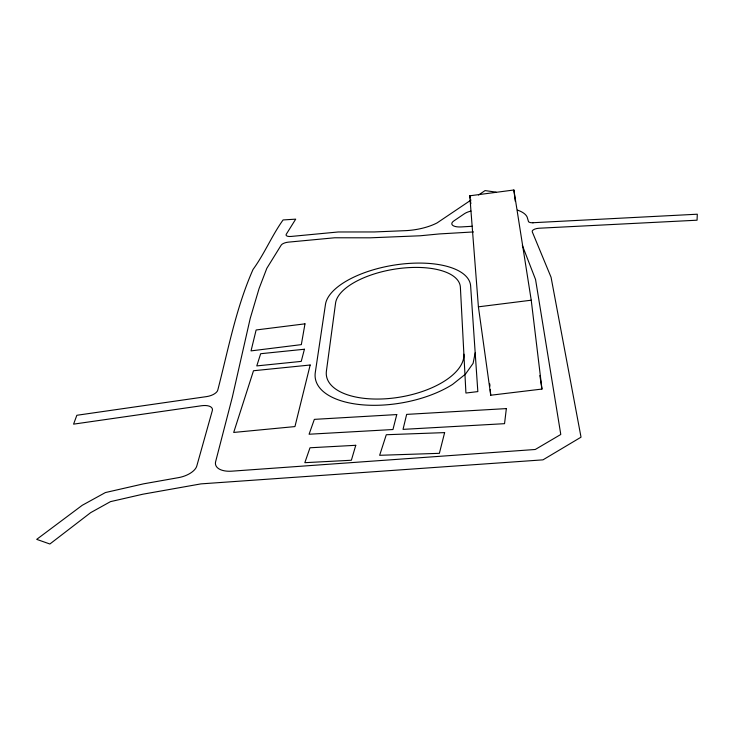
<?xml version="1.0" encoding="UTF-8"?>
<svg xmlns="http://www.w3.org/2000/svg" width="734" height="734" viewBox="0 0 734 734"><rect width="100%" height="100%" fill="white"/><g stroke="black" fill="none" stroke-linecap="round" stroke-linejoin="round"><path stroke-width="1.1" d="M475.192 352.806L473.1 363.367L465.448 374.156L452.603 384.387A80.997 38.718 -9.8 0 1 362.312 404.819A80.997 38.718 -9.8 0 1 315.299 372.441L325.474 304.39A73.492 31.892 -9.5 0 1 399.351 264.359A73.492 31.892 -9.5 0 1 470.632 286.012L477.834 391.598L465.925 393.039L460.383 287.315A63.17 27.397 -9.5 0 0 399.103 268.516A63.17 27.397 -9.5 0 0 335.566 303.114L326.41 371.083A69.611 33.259 -9.8 0 0 393.653 398.03A69.611 33.259 -9.8 0 0 463.888 354.201M471.035 200.043L437.125 222.888A34.388 13.175 -9 0 1 405.342 230.66L374.276 231.953L338.172 231.981L291.086 236.449A6.248 2.367 -11.1 0 1 286.37 234.091L295.71 219.145L283.085 219.943C271.791 235.724 264.515 253.735 253.056 269.424C235.99 307.941 228.265 349.567 217.769 390.13A10.414 4.835 -14.1 0 1 206.621 396.599L76.841 415.279L73.584 424.142L201.556 405.746A12.533 5.955 -14.6 0 1 212.328 410.581L196.795 465.998A17.946 9.047 -15.9 0 1 178.591 477.623L143.534 483.844L105.393 492.56L82.236 505.295L36.7 539.362L49.875 544.004L90.658 512.653L110.467 501.643L142.891 494.202L200.969 483.88L542.976 459.851L581.025 437.18L551.06 277.25L532.251 231.806A6.239 2.505 -6.7 0 1 539.095 228.228L697.061 220.2L697.3 214.209L532.581 222.741M478.513 195.005L485.064 190.592L496.083 192.134M469.788 195.794L513.883 189.996L531.232 300.206L541.949 389.066L490.725 395.231L478.403 306.83L469.788 195.794L470.099 198.07M478.403 306.83L531.232 300.206M533.425 222.696L532.113 222.751A5.303 2.092 -6.8 0 1 528.517 221.659L527.168 217.126A40.462 15.964 -7.7 0 0 522.397 212.31L520.901 211.511A40.462 15.964 -7.7 0 0 517.415 210.117M472.384 226.265L461.172 226.934A11.111 4.349 -8.1 0 1 453.841 220.934L464.338 213.778A12.808 4.973 -7.9 0 1 470.953 211.089M473.485 231.935L439.299 233.935L420.178 235.779L370.202 237.816L334.649 237.779L288.343 242.147A6.358 2.45 -11.2 0 0 281.177 245.138L266.818 268.323L259.047 288.636L250.202 318.483L232.311 397.25L215.64 461.622A21.396 10.955 -14.5 0 0 231.907 471.164L535.269 449.483L560.785 434.473L535.554 279.507L522.324 245.367M539.875 375.56L541.949 389.066M470.402 200.336L470.87 203.74M513.883 189.996L515.25 201.217M489.761 383.91L489.954 386.176M490.239 389.571L490.725 395.231M506.35 408.599L504.542 423.674L403.03 429.372L406.654 414.389L506.35 408.599M304.977 323.841L301.335 344.631L251.037 350.889L256.129 329.97L304.977 323.841M310.17 365.009L294.949 426.582L233.696 432.445L253.496 370.743L310.17 365.009M396.764 414.572L392.956 429.528L309.087 434.234L314.345 419.362L396.764 414.572M444.63 432.61L439.382 453.328L379.652 455.3L386.286 434.73L444.63 432.61M304.417 349.237L301.243 361.394L256.781 365.908L260.662 353.715L304.417 349.237M355.761 445.299L351.375 460.246L304.83 462.686L309.996 447.777L355.761 445.299"/></g></svg>
